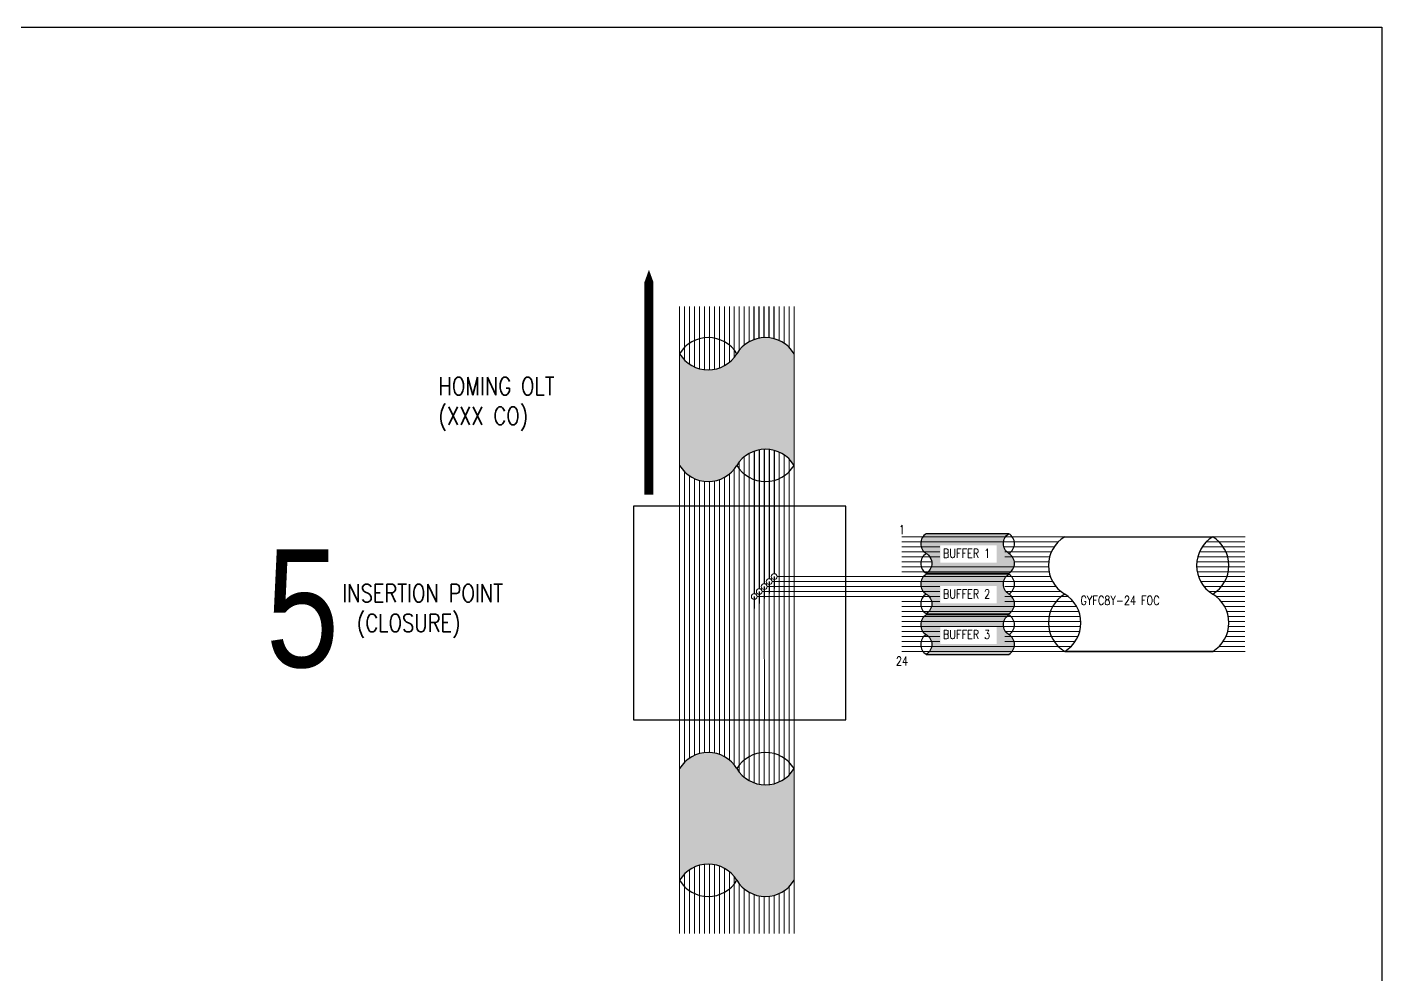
# Model space of a CAD drawing. Extents: x -663610 to -207124, y 70878 to 297551.
# Drawn here: x -251222 to -250648, y 81428 to 81830 of the extents above; entities that cross this region are included whole.
import ezdxf
from ezdxf.enums import TextEntityAlignment as Align

# ---------------------------------------------------------------- set-up
doc = ezdxf.new("R2010")
doc.units = 0
doc.header["$LTSCALE"] = 0.3
doc.layers.get('0').update_dxf_attribs({"linetype": 'CONTINUOUS'})
for name, color, linetype in [('BASEMAP', 7, 'CONTINUOUS'), ('Fiber Distribution', 7, 'CONTINUOUS'), ('Layer-assistant', 1, 'CONTINUOUS'), ('Network.conf-1', 50, 'CONTINUOUS')]:
    doc.layers.add(name, color=color, linetype=linetype)
doc.layers.add('HATCH_SHADE', color=7, linetype='CONTINUOUS', plot=False)
doc.styles.add('Mark', font='arial.ttf', dxfattribs={"width": 0.8, "height": 2.5})
doc.styles.add('ROMANS', font='ROMANS.SHX', dxfattribs={"width": 0.8, "height": 2})

msp = doc.modelspace()

# ---------------------------------------------------------------- hatches: boundary and pattern name
h = msp.add_hatch(color=256)
h.dxf.hatch_style = 1
h.set_gradient(color1=(0, 0, 255), rotation=90, one_color=1, tint=1, name='INVCYLINDER')
h.paths.add_polyline_path([(-250806.12, 81606.9, -0.563896), (-250806.12, 81615.27), (-250841.17, 81615.27, 0.563896), (-250841.17, 81606.9, -0.567332), (-250841.21, 81598.5), (-250806.12, 81598.5, 0.56214)])
h.paths.add_polyline_path([(-250811.34, 81602.94), (-250835.13, 81602.94), (-250835.13, 81610.29), (-250811.34, 81610.29)], flags=16)
h.paths.add_polyline_path([(-250835.08, 81604.1), (-250812.02, 81604.1), (-250812.02, 81609.77), (-250835.08, 81609.77)], flags=8)
h = msp.add_hatch(color=256)
h.dxf.hatch_style = 1
h.set_gradient(color1=(255, 127, 0), rotation=90, one_color=1, tint=1, name='INVCYLINDER')
h.paths.add_polyline_path([(-250806.12, 81589.69, -0.563896), (-250806.12, 81598.06), (-250841.17, 81598.06, 0.563896), (-250841.17, 81589.69, -0.567332), (-250841.21, 81581.3), (-250806.12, 81581.3, 0.56214)])
h.paths.add_polyline_path([(-250811.34, 81585.73), (-250835.13, 81585.73), (-250835.13, 81593.08), (-250811.34, 81593.08)], flags=16)
h.paths.add_polyline_path([(-250835.08, 81586.89), (-250812.02, 81586.89), (-250812.02, 81592.56), (-250835.08, 81592.56)], flags=8)
h = msp.add_hatch(color=256)
h.dxf.hatch_style = 1
h.set_gradient(color1=(0, 255, 0), rotation=90, one_color=1, tint=1, name='INVCYLINDER')
h.paths.add_polyline_path([(-250806.12, 81572.5, -0.563896), (-250806.12, 81580.87), (-250841.17, 81580.87, 0.563896), (-250841.17, 81572.5, -0.567332), (-250841.21, 81564.11), (-250806.12, 81564.11, 0.56214)])
h.paths.add_polyline_path([(-250811.34, 81568.54), (-250835.13, 81568.54), (-250835.13, 81575.89), (-250811.34, 81575.89)], flags=16)
h.paths.add_polyline_path([(-250835.08, 81569.7), (-250812.02, 81569.7), (-250812.02, 81575.37), (-250835.08, 81575.37)], flags=8)
at = {"layer": 'HATCH_SHADE'}
h = msp.add_hatch(color=256, dxfattribs=at)
h.dxf.hatch_style = 1
h.set_gradient(color1=(0, 0, 255), color2=(255, 255, 0), tint=1, name='CYLINDER')
h.paths.add_polyline_path([(-250897.2, 81644.25), (-250897.2, 81691.6, 0.563896), (-250921.5, 81691.6, -0.563896), (-250945.8, 81691.6), (-250945.8, 81644.25, 0.563896), (-250921.5, 81644.25, -0.563896)])
h = msp.add_hatch(color=256, dxfattribs=at)
h.dxf.hatch_style = 1
h.set_gradient(color1=(0, 0, 255), color2=(255, 255, 0), tint=1, name='CYLINDER')
h.paths.add_polyline_path([(-250921.5, 81515.67, 0.563896), (-250945.8, 81515.67), (-250945.8, 81468.32, -0.563896), (-250921.5, 81468.32, 0.563896), (-250897.2, 81468.32), (-250897.2, 81515.67, -0.563896)])

# ---------------------------------------------------------------- linework, layer by layer
at = {"lineweight": 5}
for p, q in [((-250945.8, 81691.6), (-250945.8, 81711.68)), ((-250945.8, 81536.43), (-250945.8, 81711.68)), ((-250943.69, 81688.9), (-250943.69, 81711.68)), ((-250941.58, 81687.16), (-250941.58, 81711.68)), ((-250941.58, 81687.16), (-250941.58, 81711.68)), ((-250939.46, 81685.99), (-250939.46, 81711.68)), ((-250937.35, 81685.24), (-250937.35, 81711.68)), ((-250935.24, 81684.84), (-250935.24, 81711.68)), ((-250933.12, 81684.76), (-250933.12, 81711.68)), ((-250931.01, 81684.99), (-250931.01, 81711.68)), ((-250928.9, 81685.57), (-250928.9, 81711.68)), ((-250926.78, 81686.52), (-250926.78, 81711.68)), ((-250924.67, 81687.95), (-250924.67, 81711.68)), ((-250922.56, 81690.08), (-250922.56, 81711.68)), ((-250920.44, 81693.11), (-250920.44, 81711.68)), ((-250920.44, 81693.11), (-250920.44, 81711.68)), ((-250920.44, 81693.11), (-250920.44, 81711.68)), ((-250918.33, 81695.25), (-250918.33, 81711.68)), ((-250918.33, 81695.25), (-250918.33, 81711.68)), ((-250916.22, 81696.68), (-250916.22, 81711.68)), ((-250903.54, 81697.21), (-250903.54, 81711.68)), ((-250901.42, 81696.03), (-250901.42, 81711.68)), ((-250899.31, 81694.29), (-250899.31, 81711.68)), ((-250897.2, 81445.73), (-250897.2, 81711.68)), ((-250897.2, 81634.97), (-250897.2, 81691.6)), ((-250916.22, 81649.33), (-250916.22, 81536.43)), ((-250903.54, 81649.86), (-250903.54, 81510.06)), ((-250901.42, 81648.68), (-250901.42, 81511.23)), ((-250920.44, 81645.76), (-250920.44, 81536.43)), ((-250918.33, 81647.9), (-250918.33, 81536.43)), ((-250918.33, 81647.9), (-250918.33, 81536.43)), ((-250899.31, 81646.94), (-250899.31, 81632.18)), ((-250943.69, 81641.55), (-250943.69, 81536.43)), ((-250941.58, 81639.81), (-250941.58, 81536.43)), ((-250941.58, 81639.81), (-250941.58, 81536.43)), ((-250939.46, 81638.64), (-250939.46, 81536.43)), ((-250937.35, 81637.89), (-250937.35, 81536.43)), ((-250935.24, 81637.48), (-250935.24, 81536.43)), ((-250933.12, 81637.41), (-250933.12, 81536.43)), ((-250931.01, 81637.64), (-250931.01, 81536.43)), ((-250928.9, 81638.22), (-250928.9, 81536.43)), ((-250926.78, 81639.17), (-250926.78, 81536.43)), ((-250924.67, 81640.6), (-250924.67, 81536.43)), ((-250922.56, 81642.73), (-250922.56, 81536.43)), ((-250945.8, 81632.11), (-250945.8, 81536.43)), ((-250899.31, 81632.18), (-250899.31, 81609.13)), ((-250897.2, 81634.97), (-250897.2, 81609.03)), ((-250945.8, 81629.03), (-250945.8, 81536.43)), ((-250899.31, 81609.13), (-250899.31, 81512.97)), ((-250897.2, 81609.03), (-250897.2, 81515.67)), ((-250905.65, 81592.05), (-250905.65, 81509.31)), ((-250911.99, 81585.71), (-250911.99, 81536.43)), ((-250909.88, 81587.83), (-250909.78, 81536.43)), ((-250907.76, 81589.94), (-250907.76, 81508.91)), ((-250918.33, 81579.91), (-250918.33, 81567.18)), ((-250914.1, 81583.6), (-250914.1, 81536.43)), ((-250920.44, 81577.8), (-250920.44, 81567.18)), ((-250920.44, 81577.8), (-250920.44, 81567.18)), ((-250897.2, 81561.88), (-250897.2, 81468.32)), ((-250945.8, 81536.43), (-250945.8, 81515.67)), ((-250945.8, 81536.43), (-250945.8, 81515.67)), ((-250945.8, 81445.7), (-250945.8, 81536.43)), ((-250945.8, 81536.43), (-250945.8, 81468.32)), ((-250943.69, 81536.43), (-250943.69, 81518.36)), ((-250941.58, 81536.43), (-250941.58, 81520.1)), ((-250941.58, 81536.43), (-250941.58, 81520.1)), ((-250939.46, 81536.43), (-250939.46, 81521.28)), ((-250937.35, 81536.43), (-250937.35, 81522.03)), ((-250935.24, 81536.43), (-250935.24, 81522.43)), ((-250933.12, 81536.43), (-250933.12, 81522.51)), ((-250931.01, 81536.43), (-250931.01, 81522.27)), ((-250928.9, 81536.43), (-250928.9, 81521.7)), ((-250926.78, 81536.43), (-250926.78, 81520.75)), ((-250924.67, 81536.43), (-250924.67, 81519.32)), ((-250922.56, 81536.43), (-250922.56, 81517.18)), ((-250920.44, 81536.43), (-250920.44, 81514.15)), ((-250920.44, 81536.43), (-250920.44, 81514.15)), ((-250920.44, 81536.43), (-250920.44, 81514.15)), ((-250918.33, 81536.43), (-250918.33, 81512.02)), ((-250918.33, 81536.43), (-250918.33, 81512.02)), ((-250916.22, 81536.43), (-250916.22, 81510.59)), ((-250914.1, 81536.43), (-250914.1, 81509.64)), ((-250911.99, 81536.43), (-250911.99, 81509.06)), ((-250909.88, 81536.43), (-250909.88, 81508.83)), ((-250943.69, 81471.01), (-250943.69, 81445.7)), ((-250941.58, 81472.75), (-250941.58, 81445.7)), ((-250941.58, 81472.75), (-250941.58, 81445.7)), ((-250939.46, 81473.93), (-250939.46, 81445.7)), ((-250937.35, 81474.68), (-250937.35, 81445.7)), ((-250935.24, 81475.08), (-250935.24, 81445.7)), ((-250933.12, 81475.16), (-250933.12, 81445.7)), ((-250931.01, 81474.92), (-250931.01, 81445.7)), ((-250928.9, 81474.35), (-250928.9, 81445.7)), ((-250926.78, 81473.4), (-250926.78, 81445.7)), ((-250924.67, 81471.97), (-250924.67, 81445.7)), ((-250945.8, 81468.32), (-250945.8, 81445.7)), ((-250945.8, 81468.32), (-250945.8, 81445.7)), ((-250922.56, 81469.83), (-250922.56, 81445.7)), ((-250920.44, 81466.8), (-250920.44, 81445.7)), ((-250920.44, 81466.8), (-250920.44, 81445.7)), ((-250920.44, 81466.8), (-250920.44, 81445.7)), ((-250918.33, 81464.67), (-250918.33, 81445.7)), ((-250918.33, 81464.67), (-250918.33, 81445.7)), ((-250899.31, 81465.62), (-250899.31, 81445.7)), ((-250897.2, 81468.32), (-250897.2, 81445.7)), ((-250916.22, 81463.24), (-250916.22, 81445.7)), ((-250914.1, 81462.29), (-250914.1, 81445.7)), ((-250911.99, 81461.71), (-250911.99, 81445.7)), ((-250909.88, 81461.48), (-250909.88, 81445.7)), ((-250907.76, 81461.55), (-250907.76, 81445.7)), ((-250905.65, 81461.96), (-250905.65, 81445.7)), ((-250903.54, 81462.71), (-250903.54, 81445.7)), ((-250901.42, 81463.88), (-250901.42, 81445.7))]:
    msp.add_line(p, q, dxfattribs=at)
for p, q in [((-250914.1, 81697.63), (-250914.1, 81711.68)), ((-250911.99, 81698.2), (-250911.99, 81711.68)), ((-250909.88, 81698.44), (-250909.88, 81711.68)), ((-250907.76, 81698.36), (-250907.76, 81711.68)), ((-250905.65, 81697.96), (-250905.65, 81711.68)), ((-250914.1, 81650.28), (-250914.1, 81589.85)), ((-250911.99, 81650.85), (-250911.99, 81591.96)), ((-250909.97, 81651.09), (-250909.88, 81594.07)), ((-250907.76, 81651.01), (-250907.76, 81596.19)), ((-250905.65, 81650.61), (-250905.65, 81598.3))]:
    msp.add_line(p, q)
for points in [[(-250841.17, 81598.5), (-250806.12, 81598.5, 0.56214), (-250806.12, 81606.9, -0.563896), (-250806.12, 81615.27), (-250841.17, 81615.27, 0.563896), (-250841.17, 81606.9, -0.563896), (-250841.17, 81598.53, -19020573719.675411)], [(-250841.17, 81581.3), (-250806.12, 81581.3, 0.56214), (-250806.12, 81589.69, -0.563896), (-250806.12, 81598.06), (-250841.17, 81598.06, 0.563896), (-250841.17, 81589.69, -0.563896), (-250841.17, 81581.32, -19020573719.675411)], [(-250841.17, 81564.08), (-250806.12, 81564.08, 0.56214), (-250806.12, 81572.48, -0.563896), (-250806.12, 81580.85), (-250841.17, 81580.85, 0.563896), (-250841.17, 81572.48, -0.563896), (-250841.17, 81564.11, -19020573719.675411)]]:
    msp.add_lwpolyline(points, format="xyb")
at = {"lineweight": 9}
for centre in [(-250905.65, 81597.07), (-250911.99, 81590.73), (-250909.88, 81592.84), (-250907.76, 81594.95), (-250914.1, 81588.61)]:
    msp.add_circle(centre, 1.23, dxfattribs=at)
for centre, start, end in [((-250808.65, 81611.08), 301.16302, 58.83698), ((-250838.64, 81602.71), 121.16302, 238.83698), ((-250808.65, 81593.88), 301.16302, 58.83698), ((-250838.64, 81585.51), 121.16302, 238.83698), ((-250808.65, 81576.66), 301.16302, 58.83698), ((-250838.64, 81568.29), 121.16302, 238.83698)]:
    msp.add_arc(centre, 4.89, start, end)
at = {"layer": 'BASEMAP', "color": 152, "ltscale": 2, "true_color": 0x2776bb}
msp.add_lwpolyline([(-253315.8, 81830.08), (-250647.94, 81830.08), (-250647.94, 81026.35), (-253315.8, 81026.35)], close=True, dxfattribs=at)
at = {"layer": 'Fiber Distribution', "color": 251, "lineweight": 5}
for p, q in [((-250851.46, 81613.97), (-250782.47, 81613.97)), ((-250851.46, 81613.97), (-250842.59, 81613.97)), ((-250851.46, 81611.86), (-250785.16, 81611.86)), ((-250851.46, 81609.74), (-250835.4, 81609.74)), ((-250808.29, 81609.74), (-250786.9, 81609.74)), ((-250724.11, 81609.74), (-250706.01, 81609.74)), ((-250722.37, 81611.86), (-250706.01, 81611.86)), ((-250719.68, 81613.97), (-250705.87, 81613.97)), ((-250851.46, 81607.63), (-250835.4, 81607.63)), ((-250851.46, 81605.52), (-250835.4, 81605.52)), ((-250851.46, 81603.41), (-250838.86, 81603.41)), ((-250807.91, 81607.63), (-250788.08, 81607.63)), ((-250807.91, 81605.52), (-250788.83, 81605.52)), ((-250803.81, 81603.41), (-250789.23, 81603.41)), ((-250726.44, 81603.41), (-250706.01, 81603.41)), ((-250726.04, 81605.52), (-250706.01, 81605.52)), ((-250725.29, 81607.63), (-250706.01, 81607.63)), ((-250904.42, 81597.07), (-250788.5, 81597.07)), ((-250851.46, 81601.29), (-250789.31, 81601.29)), ((-250851.46, 81599.18), (-250789.07, 81599.18)), ((-250726.52, 81601.29), (-250706.01, 81601.29)), ((-250726.28, 81599.18), (-250706.01, 81599.18)), ((-250725.71, 81597.07), (-250706.01, 81597.07)), ((-250908.64, 81592.84), (-250835.4, 81592.84)), ((-250906.53, 81594.95), (-250787.55, 81594.95)), ((-250807.91, 81592.84), (-250786.12, 81592.84)), ((-250724.76, 81594.95), (-250706.01, 81594.95)), ((-250724.76, 81594.95), (-250706.01, 81594.95)), ((-250723.41, 81592.84), (-250706.01, 81592.84)), ((-250912.87, 81588.61), (-250835.4, 81588.61)), ((-250910.76, 81590.73), (-250835.4, 81590.73)), ((-250851.46, 81588.61), (-250835.4, 81588.61)), ((-250851.46, 81586.5), (-250838.91, 81586.5)), ((-250851.46, 81586.5), (-250835.4, 81586.5)), ((-250807.91, 81588.61), (-250780.95, 81588.61)), ((-250807.91, 81586.5), (-250778.82, 81586.5)), ((-250807.33, 81590.73), (-250783.98, 81590.73)), ((-250721.19, 81590.73), (-250706.01, 81590.73)), ((-250718.16, 81588.61), (-250706.01, 81588.61)), ((-250716.03, 81586.5), (-250706.01, 81586.5)), ((-250851.46, 81584.39), (-250777.39, 81584.39)), ((-250851.46, 81582.27), (-250776.43, 81582.27)), ((-250851.46, 81580.16), (-250775.86, 81580.16)), ((-250714.6, 81584.39), (-250706.01, 81584.39)), ((-250713.65, 81582.27), (-250706.01, 81582.27)), ((-250713.07, 81580.16), (-250706.01, 81580.16)), ((-250851.46, 81578.05), (-250775.62, 81578.05)), ((-250851.46, 81575.93), (-250775.7, 81575.93)), ((-250712.91, 81575.93), (-250706.01, 81575.93)), ((-250712.84, 81578.05), (-250706.01, 81578.05)), ((-250851.46, 81573.82), (-250835.4, 81573.82)), ((-250851.46, 81571.71), (-250835.4, 81571.71)), ((-250851.46, 81569.59), (-250835.4, 81569.59)), ((-250851.46, 81569.59), (-250835.4, 81569.59)), ((-250807.91, 81573.82), (-250776.11, 81573.82)), ((-250807.91, 81571.71), (-250776.86, 81571.71)), ((-250807.91, 81569.59), (-250778.03, 81569.59)), ((-250807.91, 81569.59), (-250778.03, 81569.59)), ((-250715.24, 81569.59), (-250706.01, 81569.59)), ((-250715.24, 81569.59), (-250706.01, 81569.59)), ((-250714.07, 81571.71), (-250706.01, 81571.71)), ((-250713.32, 81573.82), (-250706.01, 81573.82)), ((-250851.46, 81567.48), (-250779.77, 81567.48)), ((-250851.46, 81565.37), (-250782.47, 81565.37)), ((-250851.46, 81565.37), (-250782.47, 81565.37)), ((-250851.32, 81565.37), (-250705.87, 81565.37)), ((-250851.32, 81565.37), (-250705.87, 81565.37)), ((-250719.68, 81565.37), (-250705.87, 81565.37)), ((-250719.68, 81565.37), (-250705.87, 81565.37)), ((-250716.98, 81567.48), (-250706.01, 81567.48))]:
    msp.add_line(p, q, dxfattribs=at)
at = {"layer": 'Layer-assistant', "color": 1}
for p, q in [((-250905.65, 81597.07), (-250905.65, 81592.05)), ((-250909.88, 81592.84), (-250909.88, 81587.83)), ((-250907.76, 81594.95), (-250907.76, 81589.94)), ((-250914.1, 81588.61), (-250914.1, 81583.6)), ((-250911.99, 81590.73), (-250911.99, 81585.71))]:
    msp.add_line(p, q, dxfattribs=at)
at = {"layer": 'Network.conf-1', "color": 5}
for p, q in [((-250782.47, 81613.97), (-250719.68, 81613.97)), ((-250719.68, 81565.37), (-250782.47, 81565.37)), ((-250782.33, 81565.37), (-250719.54, 81565.37))]:
    msp.add_line(p, q, dxfattribs=at)
msp.add_lwpolyline([(-250958.77, 81727.21, 0, 15.12, 0), (-250958.77, 81706.27, 3.78, 3.78, 0), (-250958.77, 81631.79, 3.78, 3.78, 0)], format="xyseb", dxfattribs=at)
at = {"layer": 'Network.conf-1', "color": 5, "ltscale": 8}
msp.add_lwpolyline([(-250965.37, 81536.43), (-250875.21, 81536.43), (-250875.21, 81627), (-250965.37, 81627)], close=True, dxfattribs=at)
at = {"layer": 'Network.conf-1', "color": 5}
for centre, start, end in [((-250933.65, 81684.25), 31.16302, 148.83698), ((-250909.35, 81684.25), 31.16302, 148.83698), ((-250933.65, 81698.95), 211.16302, 328.83698), ((-250909.35, 81636.9), 31.16302, 148.83698), ((-250933.65, 81651.6), 211.16302, 328.83698), ((-250909.35, 81651.6), 211.16302, 328.83698), ((-250775.12, 81601.82), 121.16302, 238.83698), ((-250775.12, 81601.82), 121.16302, 238.83698), ((-250712.33, 81601.82), 121.16302, 238.83698), ((-250727.03, 81601.82), 301.16302, 58.83698), ((-250775.12, 81577.52), 121.16302, 238.83698), ((-250775.12, 81577.52), 121.16302, 238.83698), ((-250789.82, 81577.52), 301.16302, 58.83698), ((-250789.82, 81577.52), 301.16302, 58.83698), ((-250727.03, 81577.52), 301.16302, 58.83698), ((-250933.65, 81508.32), 31.16302, 148.83698), ((-250909.35, 81508.32), 31.16302, 148.83698), ((-250909.35, 81523.02), 211.16302, 328.83698), ((-250933.65, 81460.97), 31.16302, 148.83698), ((-250933.65, 81475.67), 211.16302, 328.83698), ((-250909.35, 81475.67), 211.16302, 328.83698)]:
    msp.add_arc(centre, 14.2, start, end, dxfattribs=at)

# ---------------------------------------------------------------- texts
at = {"color": 1, "style": 'Mark', "width": 0.8}
msp.add_text('5', height=50, dxfattribs=at).set_placement((-251105.69, 81558.7), align=Align.CENTER)
at = {"attachment_point": 1, "style": 'ROMANS'}
for s, insert, char_height, width in [('HOMING OLT \\P(XXX CO)', (-251048.04, 81681.65), 7.56, 103.6399), ('1', (-250852.78, 81618.91), 3.78, 1.2842), ('BUFFER 1', (-250834.14, 81608.82), 3.78, 24.9718), ('\\pi-26.3574;INSERTION POINT\\P\\pi-28.5174;  (CLOSURE)', (-251062.45, 81593.82), 7.56, 215.4417), ('BUFFER 2', (-250834.14, 81591.62), 3.78, 24.9718), ('{\\Fromans.shx|c1;\\H0.8333x;GYFC8Y-24 FOC}', (-250775.78, 81588.89), 4.536, 50.8602), ('BUFFER 3', (-250834.14, 81574.43), 3.78, 24.9718), ('24', (-250854.05, 81563.18), 3.78, 1.2842)]:
    msp.add_mtext(s, dxfattribs=dict(at, insert=insert, char_height=char_height, width=width))

doc.saveas('drawing.dxf')
